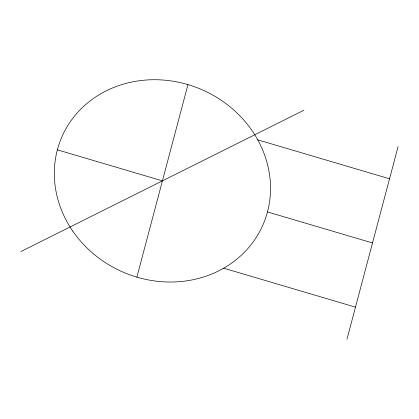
<?xml version="1.0" encoding="UTF-8"?>
<svg xmlns="http://www.w3.org/2000/svg" width="419" height="419" viewBox="0 0 419 419"><rect width="100%" height="100%" fill="white"/><g stroke="black" fill="none" stroke-linecap="round" stroke-linejoin="round"><path stroke-width="0.63" d="M136.877 277.142L187.958 84.612M346.969 339.238L398.05 146.702M20.95 251.531L303.885 110.223M257.743 139.841L389.539 178.793M57.372 149.829L162.42 180.877M267.463 211.925L372.512 242.973M223.688 268.197L355.485 307.148M72.859 231.225A109.741 99.376 23.9 0 0 259.633 231.676A109.741 99.376 23.9 0 0 154.758 79.725A109.741 99.376 23.9 0 0 72.859 231.225"/></g></svg>
